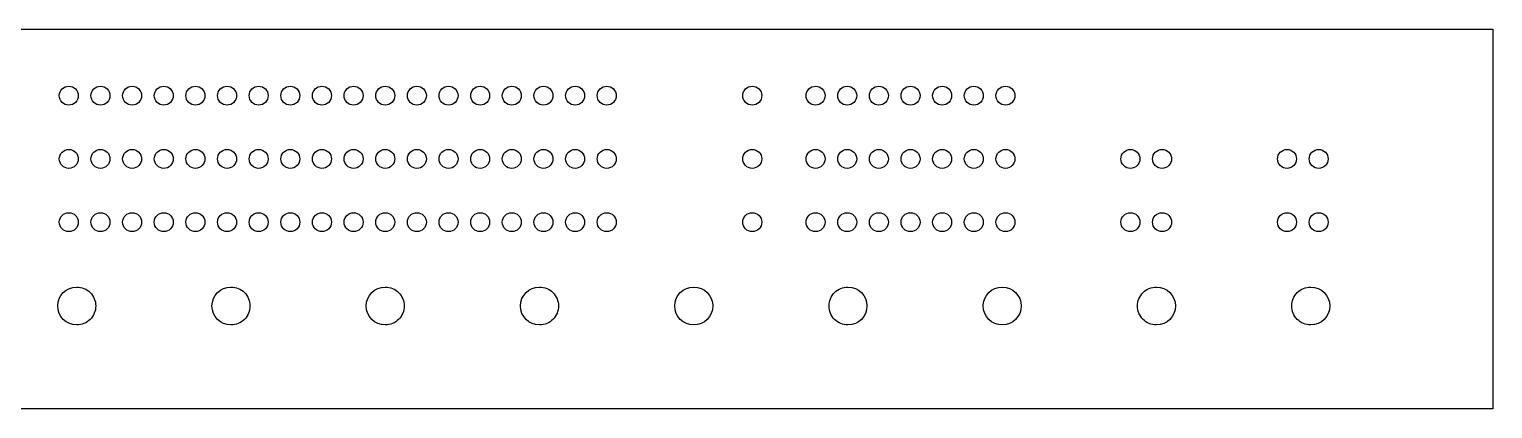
# Model space of a CAD drawing. Extents: x 0 to 900, y 0 to 120.
# Drawn here: x 437.5 to 900, y 0 to 120 of the extents above; entities that cross this region are included whole.
import ezdxf

# ---------------------------------------------------------------- set-up
doc = ezdxf.new("R2010")
doc.units = 0
doc.layers.add('Layer_1', color=7, linetype='CONTINUOUS')

msp = doc.modelspace()

# ---------------------------------------------------------------- linework, layer by layer
at = {"layer": 'Layer_1', "color": 7}
for points in [[(0.000008, 120.000003), (899.999986, 120.000003), (899.999986, 0.000006), (0.000008, 0.000006), (0.000008, 120.000003)], [(452.999912, 98.999991), (452.999912, 98.999991)], [(462.999921, 98.999991), (462.999921, 98.999991)], [(472.999929, 98.999991), (472.999929, 98.999991)], [(482.999965, 98.999991), (482.999965, 98.999991)], [(492.999917, 98.999991), (492.999917, 98.999991)], [(502.999925, 98.999991), (502.999925, 98.999991)], [(512.999934, 98.999991), (512.999934, 98.999991)], [(522.99997, 98.999991), (522.99997, 98.999991)], [(532.999978, 98.999991), (532.999978, 98.999991)], [(542.999986, 98.999991), (542.999986, 98.999991)], [(552.999995, 98.999991), (552.999995, 98.999991)], [(562.999975, 98.999991), (562.999975, 98.999991)], [(572.999983, 98.999991), (572.999983, 98.999991)], [(583.000019, 98.999991), (583.000019, 98.999991)], [(593.000028, 98.999991), (593.000028, 98.999991)], [(603.000036, 98.999991), (603.000036, 98.999991)], [(613.000044, 98.999991), (613.000044, 98.999991)], [(623.000052, 98.999991), (623.000052, 98.999991)], [(668.999932, 98.999991), (668.999932, 98.999991)], [(688.999948, 98.999991), (688.999948, 98.999991)], [(698.999957, 98.999991), (698.999957, 98.999991)], [(708.999965, 98.999991), (708.999965, 98.999991)], [(718.999973, 98.999991), (718.999973, 98.999991)], [(728.999981, 98.999991), (728.999981, 98.999991)], [(738.99999, 98.999991), (738.99999, 98.999991)], [(748.999998, 98.999991), (748.999998, 98.999991)], [(452.999912, 78.999989), (452.999912, 78.999989)], [(462.999921, 78.999989), (462.999921, 78.999989)], [(472.999929, 78.999989), (472.999929, 78.999989)], [(482.999965, 78.999989), (482.999965, 78.999989)], [(492.999917, 78.999989), (492.999917, 78.999989)], [(502.999925, 78.999989), (502.999925, 78.999989)], [(512.999934, 78.999989), (512.999934, 78.999989)], [(522.99997, 78.999989), (522.99997, 78.999989)], [(532.999978, 78.999989), (532.999978, 78.999989)], [(542.999986, 78.999989), (542.999986, 78.999989)], [(552.999995, 78.999989), (552.999995, 78.999989)], [(562.999975, 78.999989), (562.999975, 78.999989)], [(572.999983, 78.999989), (572.999983, 78.999989)], [(583.000019, 78.999989), (583.000019, 78.999989)], [(593.000028, 78.999989), (593.000028, 78.999989)], [(603.000036, 78.999989), (603.000036, 78.999989)], [(613.000044, 78.999989), (613.000044, 78.999989)], [(623.000052, 78.999989), (623.000052, 78.999989)], [(668.999932, 78.999989), (668.999932, 78.999989)], [(688.999948, 78.999989), (688.999948, 78.999989)], [(698.999957, 78.999989), (698.999957, 78.999989)], [(708.999965, 78.999989), (708.999965, 78.999989)], [(718.999973, 78.999989), (718.999973, 78.999989)], [(728.999981, 78.999989), (728.999981, 78.999989)], [(738.99999, 78.999989), (738.99999, 78.999989)], [(748.999998, 78.999989), (748.999998, 78.999989)], [(788.493075, 78.999989), (788.493075, 78.999989)], [(798.493083, 78.999989), (798.493083, 78.999989)], [(837.986076, 78.999989), (837.986076, 78.999989)], [(847.986084, 78.999989), (847.986084, 78.999989)], [(452.999969, 58.999987), (452.999969, 58.999987)], [(462.999977, 58.999987), (462.999977, 58.999987)], [(472.999985, 58.999987), (472.999985, 58.999987)], [(482.999994, 58.999987), (482.999994, 58.999987)], [(492.999974, 58.999987), (492.999974, 58.999987)], [(502.999982, 58.999987), (502.999982, 58.999987)], [(512.99999, 58.999987), (512.99999, 58.999987)], [(522.999998, 58.999987), (522.999998, 58.999987)], [(533.000006, 58.999987), (533.000006, 58.999987)], [(543.000015, 58.999987), (543.000015, 58.999987)], [(553.000023, 58.999987), (553.000023, 58.999987)], [(563.000003, 58.999987), (563.000003, 58.999987)], [(573.000011, 58.999987), (573.000011, 58.999987)], [(583.000019, 58.999987), (583.000019, 58.999987)], [(593.000028, 58.999987), (593.000028, 58.999987)], [(603.000036, 58.999987), (603.000036, 58.999987)], [(613.000044, 58.999987), (613.000044, 58.999987)], [(623.000052, 58.999987), (623.000052, 58.999987)], [(668.999932, 58.999987), (668.999932, 58.999987)], [(688.999948, 58.999987), (688.999948, 58.999987)], [(698.999957, 58.999987), (698.999957, 58.999987)], [(708.999965, 58.999987), (708.999965, 58.999987)], [(718.999973, 58.999987), (718.999973, 58.999987)], [(728.999981, 58.999987), (728.999981, 58.999987)], [(738.99999, 58.999987), (738.99999, 58.999987)], [(748.999998, 58.999987), (748.999998, 58.999987)], [(788.493075, 58.999987), (788.493075, 58.999987)], [(798.493083, 58.999987), (798.493083, 58.999987)], [(837.986132, 58.999987), (837.986132, 58.999987)], [(847.98614, 58.999987), (847.98614, 58.999987)], [(458.5, 32.494282), (458.5, 32.494282)], [(507.248273, 32.494282), (507.248273, 32.494282)], [(555.996546, 32.494282), (555.996546, 32.494282)], [(604.74479, 32.494282), (604.74479, 32.494282)], [(653.493006, 32.494282), (653.493006, 32.494282)], [(702.241251, 32.494282), (702.241251, 32.494282)], [(750.989552, 32.494282), (750.989552, 32.494282)], [(799.737796, 32.494282), (799.737796, 32.494282)], [(848.48604, 32.494282), (848.48604, 32.494282)]]:
    msp.add_lwpolyline(points, close=True, dxfattribs=at)
for points in [[(446.999924, 98.999991), (446.999925, 100.656843), (448.343067, 101.999988), (449.999918, 101.999991)], [(449.999918, 101.999991), (451.65677, 101.999988), (452.999912, 100.656843), (452.999912, 98.999991)], [(456.999933, 98.999991), (456.999933, 100.656843), (458.343075, 101.999988), (459.999927, 101.999991)], [(459.999927, 101.999991), (461.656778, 101.999988), (462.999921, 100.656843), (462.999921, 98.999991)], [(466.999941, 98.999991), (466.999941, 100.656843), (468.343083, 101.999988), (469.999935, 101.999991)], [(469.999935, 101.999991), (471.656787, 101.999988), (472.999929, 100.656843), (472.999929, 98.999991)], [(476.999949, 98.999991), (476.999949, 100.656843), (478.343091, 101.999988), (479.999943, 101.999991)], [(479.999943, 101.999991), (480.795596, 101.999997), (481.558664, 101.683929), (482.121278, 101.121319)], [(486.999929, 98.999991), (486.999929, 100.656843), (488.343071, 101.999988), (489.999923, 101.999991)], [(489.999923, 101.999991), (491.656775, 101.999988), (492.999917, 100.656843), (492.999917, 98.999991)], [(496.999937, 98.999991), (496.999937, 100.656843), (498.34308, 101.999988), (499.999931, 101.999991)], [(499.999931, 101.999991), (501.656783, 101.999988), (502.999925, 100.656843), (502.999925, 98.999991)], [(506.999946, 98.999991), (506.999946, 100.656843), (508.343088, 101.999988), (509.99994, 101.999991)], [(509.99994, 101.999991), (511.656791, 101.999988), (512.999933, 100.656843), (512.999934, 98.999991)], [(516.999954, 98.999991), (516.999954, 100.656843), (518.343096, 101.999988), (519.999948, 101.999991)], [(519.999948, 101.999991), (520.795601, 101.999997), (521.558668, 101.683929), (522.121282, 101.121319)], [(526.999962, 98.999991), (526.999962, 100.656843), (528.343104, 101.999988), (529.999956, 101.999991)], [(529.999956, 101.999991), (530.795609, 101.999997), (531.558677, 101.683929), (532.121291, 101.121319)], [(536.99997, 98.999991), (536.99997, 100.656843), (538.343112, 101.999988), (539.999964, 101.999991)], [(539.999964, 101.999991), (540.795617, 101.999997), (541.558685, 101.683929), (542.121299, 101.121319)], [(546.999978, 98.999991), (546.999979, 100.656843), (548.343121, 101.999988), (549.999972, 101.999991)], [(549.999972, 101.999991), (550.795626, 101.999997), (551.558693, 101.683929), (552.121307, 101.121319)], [(556.999958, 98.999991), (556.999959, 100.656843), (558.343101, 101.999988), (559.999952, 101.999991)], [(559.999952, 101.999991), (560.795606, 101.999997), (561.558673, 101.683929), (562.121287, 101.121319)], [(566.999967, 98.999991), (566.999967, 100.656843), (568.343109, 101.999988), (569.999961, 101.999991)], [(569.999961, 101.999991), (570.795614, 101.999997), (571.558681, 101.683929), (572.121295, 101.121319)], [(577.878691, 101.121319), (578.441305, 101.683929), (579.204372, 101.999997), (580.000025, 101.999991)], [(580.000025, 101.999991), (581.656877, 101.999988), (583.000019, 100.656843), (583.000019, 98.999991)], [(587.878699, 101.121319), (588.441313, 101.683929), (589.20438, 101.999997), (590.000034, 101.999991)], [(590.000034, 101.999991), (591.656885, 101.999988), (593.000027, 100.656843), (593.000028, 98.999991)], [(597.000048, 98.999991), (597.000048, 100.656843), (598.34319, 101.999988), (600.000042, 101.999991)], [(600.000042, 101.999991), (601.656894, 101.999988), (603.000036, 100.656843), (603.000036, 98.999991)], [(607.000056, 98.999991), (607.000056, 100.656843), (608.343198, 101.999988), (610.00005, 101.999991)], [(610.00005, 101.999991), (611.656902, 101.999988), (613.000044, 100.656843), (613.000044, 98.999991)], [(617.000064, 98.999991), (617.000064, 100.656843), (618.343206, 101.999988), (620.000058, 101.999991)], [(620.000058, 101.999991), (621.65691, 101.999988), (623.000052, 100.656843), (623.000052, 98.999991)], [(662.999944, 98.999991), (662.999944, 100.656843), (664.343086, 101.999988), (665.999938, 101.999991)], [(665.999938, 101.999991), (667.65679, 101.999988), (668.999932, 100.656843), (668.999932, 98.999991)], [(682.99996, 98.999991), (682.999961, 100.656843), (684.343103, 101.999988), (685.999954, 101.999991)], [(685.999954, 101.999991), (687.656806, 101.999988), (688.999948, 100.656843), (688.999948, 98.999991)], [(692.999969, 98.999991), (692.999969, 100.656843), (694.343111, 101.999988), (695.999963, 101.999991)], [(695.999963, 101.999991), (697.656814, 101.999988), (698.999957, 100.656843), (698.999957, 98.999991)], [(702.999977, 98.999991), (702.999977, 100.656843), (704.343119, 101.999988), (705.999971, 101.999991)], [(705.999971, 101.999991), (707.656823, 101.999988), (708.999965, 100.656843), (708.999965, 98.999991)], [(712.999985, 98.999991), (712.999985, 100.656843), (714.343127, 101.999988), (715.999979, 101.999991)], [(715.999979, 101.999991), (717.656831, 101.999988), (718.999973, 100.656843), (718.999973, 98.999991)], [(722.999993, 98.999991), (722.999993, 100.656843), (724.343136, 101.999988), (725.999987, 101.999991)], [(725.999987, 101.999991), (727.656839, 101.999988), (728.999981, 100.656843), (728.999981, 98.999991)], [(733.000002, 98.999991), (733.000002, 100.656843), (734.343144, 101.999988), (735.999996, 101.999991)], [(735.999996, 101.999991), (737.656847, 101.999988), (738.999989, 100.656843), (738.99999, 98.999991)], [(743.00001, 98.999991), (743.00001, 100.656843), (744.343152, 101.999988), (746.000004, 101.999991)], [(746.000004, 101.999991), (747.656856, 101.999988), (748.999998, 100.656843), (748.999998, 98.999991)], [(449.999918, 95.999992), (448.343067, 95.999995), (446.999925, 97.343139), (446.999924, 98.999991)], [(452.999912, 98.999991), (452.999912, 97.343139), (451.65677, 95.999995), (449.999918, 95.999992)], [(459.999927, 95.999992), (458.343075, 95.999995), (456.999933, 97.343139), (456.999933, 98.999991)], [(462.999921, 98.999991), (462.999921, 97.343139), (461.656778, 95.999995), (459.999927, 95.999992)], [(469.999935, 95.999992), (468.343083, 95.999995), (466.999941, 97.343139), (466.999941, 98.999991)], [(472.999929, 98.999991), (472.999929, 97.343139), (471.656787, 95.999995), (469.999935, 95.999992)], [(479.999943, 95.999992), (478.343091, 95.999995), (476.999949, 97.343139), (476.999949, 98.999991)], [(482.121278, 101.121319), (482.683892, 100.558709), (482.999965, 99.795644), (482.999965, 98.999991)], [(482.999965, 98.999991), (482.999965, 98.204338), (482.683892, 97.441273), (482.121278, 96.878663)], [(489.999923, 95.999992), (488.343071, 95.999995), (486.999929, 97.343139), (486.999929, 98.999991)], [(492.999917, 98.999991), (492.999917, 97.343139), (491.656775, 95.999995), (489.999923, 95.999992)], [(499.999931, 95.999992), (498.34308, 95.999995), (496.999937, 97.343139), (496.999937, 98.999991)], [(502.999925, 98.999991), (502.999925, 97.343139), (501.656783, 95.999995), (499.999931, 95.999992)], [(509.99994, 95.999992), (508.343088, 95.999995), (506.999946, 97.343139), (506.999946, 98.999991)], [(512.999934, 98.999991), (512.999933, 97.343139), (511.656791, 95.999995), (509.99994, 95.999992)], [(519.999948, 95.999992), (518.343096, 95.999995), (516.999954, 97.343139), (516.999954, 98.999991)], [(522.121282, 101.121319), (522.683896, 100.558709), (522.99997, 99.795644), (522.99997, 98.999991)], [(522.99997, 98.999991), (522.99997, 98.204338), (522.683896, 97.441273), (522.121282, 96.878663)], [(529.999956, 95.999992), (528.343104, 95.999995), (526.999962, 97.343139), (526.999962, 98.999991)], [(532.121291, 101.121319), (532.683905, 100.558709), (532.999978, 99.795644), (532.999978, 98.999991)], [(532.999978, 98.999991), (532.999978, 98.204338), (532.683905, 97.441273), (532.121291, 96.878663)], [(539.999964, 95.999992), (538.343112, 95.999995), (536.99997, 97.343139), (536.99997, 98.999991)], [(542.121299, 101.121319), (542.683913, 100.558709), (542.999986, 99.795644), (542.999986, 98.999991)], [(542.999986, 98.999991), (542.999986, 98.204338), (542.683913, 97.441273), (542.121299, 96.878663)], [(549.999972, 95.999992), (548.343121, 95.999995), (546.999979, 97.343139), (546.999978, 98.999991)], [(552.121307, 101.121319), (552.683921, 100.558709), (552.999995, 99.795644), (552.999995, 98.999991)], [(552.999995, 98.999991), (552.999995, 98.204338), (552.683921, 97.441273), (552.121307, 96.878663)], [(559.999952, 95.999992), (558.343101, 95.999995), (556.999959, 97.343139), (556.999958, 98.999991)], [(562.121287, 101.121319), (562.683901, 100.558709), (562.999975, 99.795644), (562.999975, 98.999991)], [(562.999975, 98.999991), (562.999975, 98.204338), (562.683901, 97.441273), (562.121287, 96.878663)], [(569.999961, 95.999992), (568.343109, 95.999995), (566.999967, 97.343139), (566.999967, 98.999991)], [(572.121295, 101.121319), (572.683909, 100.558709), (572.999983, 99.795644), (572.999983, 98.999991)], [(572.999983, 98.999991), (572.999983, 98.204338), (572.683909, 97.441273), (572.121295, 96.878663)], [(577.000003, 98.999991), (577.000003, 99.795644), (577.316077, 100.558709), (577.878691, 101.121319)], [(577.878691, 96.878663), (577.316077, 97.441273), (577.000003, 98.204338), (577.000003, 98.999991)], [(583.000019, 98.999991), (583.000019, 97.343139), (581.656877, 95.999995), (580.000025, 95.999992)], [(587.000011, 98.999991), (587.000011, 99.795644), (587.316085, 100.558709), (587.878699, 101.121319)], [(587.878699, 96.878663), (587.316085, 97.441273), (587.000011, 98.204338), (587.000011, 98.999991)], [(593.000028, 98.999991), (593.000027, 97.343139), (591.656885, 95.999995), (590.000034, 95.999992)], [(600.000042, 95.999992), (598.34319, 95.999995), (597.000048, 97.343139), (597.000048, 98.999991)], [(603.000036, 98.999991), (603.000036, 97.343139), (601.656894, 95.999995), (600.000042, 95.999992)], [(610.00005, 95.999992), (608.343198, 95.999995), (607.000056, 97.343139), (607.000056, 98.999991)], [(613.000044, 98.999991), (613.000044, 97.343139), (611.656902, 95.999995), (610.00005, 95.999992)], [(620.000058, 95.999992), (618.343206, 95.999995), (617.000064, 97.343139), (617.000064, 98.999991)], [(623.000052, 98.999991), (623.000052, 97.343139), (621.65691, 95.999995), (620.000058, 95.999992)], [(665.999938, 95.999992), (664.343086, 95.999995), (662.999944, 97.343139), (662.999944, 98.999991)], [(668.999932, 98.999991), (668.999932, 97.343139), (667.65679, 95.999995), (665.999938, 95.999992)], [(685.999954, 95.999992), (684.343103, 95.999995), (682.999961, 97.343139), (682.99996, 98.999991)], [(688.999948, 98.999991), (688.999948, 97.343139), (687.656806, 95.999995), (685.999954, 95.999992)], [(695.999963, 95.999992), (694.343111, 95.999995), (692.999969, 97.343139), (692.999969, 98.999991)], [(698.999957, 98.999991), (698.999957, 97.343139), (697.656814, 95.999995), (695.999963, 95.999992)], [(705.999971, 95.999992), (704.343119, 95.999995), (702.999977, 97.343139), (702.999977, 98.999991)], [(708.999965, 98.999991), (708.999965, 97.343139), (707.656823, 95.999995), (705.999971, 95.999992)], [(715.999979, 95.999992), (714.343127, 95.999995), (712.999985, 97.343139), (712.999985, 98.999991)], [(718.999973, 98.999991), (718.999973, 97.343139), (717.656831, 95.999995), (715.999979, 95.999992)], [(725.999987, 95.999992), (724.343136, 95.999995), (722.999993, 97.343139), (722.999993, 98.999991)], [(728.999981, 98.999991), (728.999981, 97.343139), (727.656839, 95.999995), (725.999987, 95.999992)], [(735.999996, 95.999992), (734.343144, 95.999995), (733.000002, 97.343139), (733.000002, 98.999991)], [(738.99999, 98.999991), (738.999989, 97.343139), (737.656847, 95.999995), (735.999996, 95.999992)], [(746.000004, 95.999992), (744.343152, 95.999995), (743.00001, 97.343139), (743.00001, 98.999991)], [(748.999998, 98.999991), (748.999998, 97.343139), (747.656856, 95.999995), (746.000004, 95.999992)], [(482.121278, 96.878663), (481.558664, 96.316054), (480.795596, 95.999986), (479.999943, 95.999992)], [(522.121282, 96.878663), (521.558668, 96.316054), (520.795601, 95.999986), (519.999948, 95.999992)], [(532.121291, 96.878663), (531.558677, 96.316054), (530.795609, 95.999986), (529.999956, 95.999992)], [(542.121299, 96.878663), (541.558685, 96.316054), (540.795617, 95.999986), (539.999964, 95.999992)], [(552.121307, 96.878663), (551.558693, 96.316054), (550.795626, 95.999986), (549.999972, 95.999992)], [(562.121287, 96.878663), (561.558673, 96.316054), (560.795606, 95.999986), (559.999952, 95.999992)], [(572.121295, 96.878663), (571.558681, 96.316054), (570.795614, 95.999986), (569.999961, 95.999992)], [(580.000025, 95.999992), (579.204372, 95.999986), (578.441305, 96.316054), (577.878691, 96.878663)], [(590.000034, 95.999992), (589.20438, 95.999986), (588.441313, 96.316054), (587.878699, 96.878663)], [(446.999924, 78.999989), (446.999925, 80.656841), (448.343067, 81.999985), (449.999918, 81.999989)], [(449.999918, 75.999989), (448.343067, 75.999992), (446.999925, 77.343137), (446.999924, 78.999989)], [(449.999918, 81.999989), (451.65677, 81.999985), (452.999912, 80.656841), (452.999912, 78.999989)], [(452.999912, 78.999989), (452.999912, 77.343137), (451.65677, 75.999992), (449.999918, 75.999989)], [(456.999933, 78.999989), (456.999933, 80.656841), (458.343075, 81.999985), (459.999927, 81.999989)], [(459.999927, 75.999989), (458.343075, 75.999992), (456.999933, 77.343137), (456.999933, 78.999989)], [(459.999927, 81.999989), (461.656778, 81.999985), (462.999921, 80.656841), (462.999921, 78.999989)], [(462.999921, 78.999989), (462.999921, 77.343137), (461.656778, 75.999992), (459.999927, 75.999989)], [(466.999941, 78.999989), (466.999941, 80.656841), (468.343083, 81.999985), (469.999935, 81.999989)], [(469.999935, 75.999989), (468.343083, 75.999992), (466.999941, 77.343137), (466.999941, 78.999989)], [(469.999935, 81.999989), (471.656787, 81.999985), (472.999929, 80.656841), (472.999929, 78.999989)], [(472.999929, 78.999989), (472.999929, 77.343137), (471.656787, 75.999992), (469.999935, 75.999989)], [(476.999949, 78.999989), (476.999949, 80.656841), (478.343091, 81.999985), (479.999943, 81.999989)], [(479.999943, 75.999989), (478.343091, 75.999992), (476.999949, 77.343137), (476.999949, 78.999989)], [(479.999943, 81.999989), (480.795596, 81.999994), (481.558664, 81.683927), (482.121278, 81.121317)], [(482.121278, 81.121317), (482.683892, 80.558707), (482.999965, 79.795642), (482.999965, 78.999989)], [(482.999965, 78.999989), (482.999965, 78.204336), (482.683892, 77.441271), (482.121278, 76.878661)], [(486.999929, 78.999989), (486.999929, 80.656841), (488.343071, 81.999985), (489.999923, 81.999989)], [(489.999923, 75.999989), (488.343071, 75.999992), (486.999929, 77.343137), (486.999929, 78.999989)], [(489.999923, 81.999989), (491.656775, 81.999985), (492.999917, 80.656841), (492.999917, 78.999989)], [(492.999917, 78.999989), (492.999917, 77.343137), (491.656775, 75.999992), (489.999923, 75.999989)], [(496.999937, 78.999989), (496.999937, 80.656841), (498.34308, 81.999985), (499.999931, 81.999989)], [(499.999931, 75.999989), (498.34308, 75.999992), (496.999937, 77.343137), (496.999937, 78.999989)], [(499.999931, 81.999989), (501.656783, 81.999985), (502.999925, 80.656841), (502.999925, 78.999989)], [(502.999925, 78.999989), (502.999925, 77.343137), (501.656783, 75.999992), (499.999931, 75.999989)], [(506.999946, 78.999989), (506.999946, 80.656841), (508.343088, 81.999985), (509.99994, 81.999989)], [(509.99994, 75.999989), (508.343088, 75.999992), (506.999946, 77.343137), (506.999946, 78.999989)], [(509.99994, 81.999989), (511.656791, 81.999985), (512.999933, 80.656841), (512.999934, 78.999989)], [(512.999934, 78.999989), (512.999933, 77.343137), (511.656791, 75.999992), (509.99994, 75.999989)], [(516.999954, 78.999989), (516.999954, 80.656841), (518.343096, 81.999985), (519.999948, 81.999989)], [(519.999948, 75.999989), (518.343096, 75.999992), (516.999954, 77.343137), (516.999954, 78.999989)], [(519.999948, 81.999989), (520.795601, 81.999994), (521.558668, 81.683927), (522.121282, 81.121317)], [(522.121282, 81.121317), (522.683896, 80.558707), (522.99997, 79.795642), (522.99997, 78.999989)], [(522.99997, 78.999989), (522.99997, 78.204336), (522.683896, 77.441271), (522.121282, 76.878661)], [(526.999962, 78.999989), (526.999962, 80.656841), (528.343104, 81.999985), (529.999956, 81.999989)], [(529.999956, 75.999989), (528.343104, 75.999992), (526.999962, 77.343137), (526.999962, 78.999989)], [(529.999956, 81.999989), (530.795609, 81.999994), (531.558677, 81.683927), (532.121291, 81.121317)], [(532.121291, 81.121317), (532.683905, 80.558707), (532.999978, 79.795642), (532.999978, 78.999989)], [(532.999978, 78.999989), (532.999978, 78.204336), (532.683905, 77.441271), (532.121291, 76.878661)], [(536.99997, 78.999989), (536.99997, 80.656841), (538.343112, 81.999985), (539.999964, 81.999989)], [(539.999964, 75.999989), (538.343112, 75.999992), (536.99997, 77.343137), (536.99997, 78.999989)], [(539.999964, 81.999989), (540.795617, 81.999994), (541.558685, 81.683927), (542.121299, 81.121317)], [(542.121299, 81.121317), (542.683913, 80.558707), (542.999986, 79.795642), (542.999986, 78.999989)], [(542.999986, 78.999989), (542.999986, 78.204336), (542.683913, 77.441271), (542.121299, 76.878661)], [(546.999978, 78.999989), (546.999979, 80.656841), (548.343121, 81.999985), (549.999972, 81.999989)], [(549.999972, 75.999989), (548.343121, 75.999992), (546.999979, 77.343137), (546.999978, 78.999989)], [(549.999972, 81.999989), (550.795626, 81.999994), (551.558693, 81.683927), (552.121307, 81.121317)], [(552.121307, 81.121317), (552.683921, 80.558707), (552.999995, 79.795642), (552.999995, 78.999989)], [(552.999995, 78.999989), (552.999995, 78.204336), (552.683921, 77.441271), (552.121307, 76.878661)], [(556.999958, 78.999989), (556.999959, 80.656841), (558.343101, 81.999985), (559.999952, 81.999989)], [(559.999952, 75.999989), (558.343101, 75.999992), (556.999959, 77.343137), (556.999958, 78.999989)], [(559.999952, 81.999989), (560.795606, 81.999994), (561.558673, 81.683927), (562.121287, 81.121317)], [(562.121287, 81.121317), (562.683901, 80.558707), (562.999975, 79.795642), (562.999975, 78.999989)], [(562.999975, 78.999989), (562.999975, 78.204336), (562.683901, 77.441271), (562.121287, 76.878661)], [(566.999967, 78.999989), (566.999967, 80.656841), (568.343109, 81.999985), (569.999961, 81.999989)], [(569.999961, 75.999989), (568.343109, 75.999992), (566.999967, 77.343137), (566.999967, 78.999989)], [(569.999961, 81.999989), (570.795614, 81.999994), (571.558681, 81.683927), (572.121295, 81.121317)], [(572.121295, 81.121317), (572.683909, 80.558707), (572.999983, 79.795642), (572.999983, 78.999989)], [(572.999983, 78.999989), (572.999983, 78.204336), (572.683909, 77.441271), (572.121295, 76.878661)], [(577.000003, 78.999989), (577.000003, 79.795642), (577.316077, 80.558707), (577.878691, 81.121317)], [(577.878691, 76.878661), (577.316077, 77.441271), (577.000003, 78.204336), (577.000003, 78.999989)], [(577.878691, 81.121317), (578.441305, 81.683927), (579.204372, 81.999994), (580.000025, 81.999989)], [(580.000025, 81.999989), (581.656877, 81.999985), (583.000019, 80.656841), (583.000019, 78.999989)], [(583.000019, 78.999989), (583.000019, 77.343137), (581.656877, 75.999992), (580.000025, 75.999989)], [(587.000011, 78.999989), (587.000011, 79.795642), (587.316085, 80.558707), (587.878699, 81.121317)], [(587.878699, 76.878661), (587.316085, 77.441271), (587.000011, 78.204336), (587.000011, 78.999989)], [(587.878699, 81.121317), (588.441313, 81.683927), (589.20438, 81.999994), (590.000034, 81.999989)], [(590.000034, 81.999989), (591.656885, 81.999985), (593.000027, 80.656841), (593.000028, 78.999989)], [(593.000028, 78.999989), (593.000027, 77.343137), (591.656885, 75.999992), (590.000034, 75.999989)], [(597.000048, 78.999989), (597.000048, 80.656841), (598.34319, 81.999985), (600.000042, 81.999989)], [(600.000042, 75.999989), (598.34319, 75.999992), (597.000048, 77.343137), (597.000048, 78.999989)], [(600.000042, 81.999989), (601.656894, 81.999985), (603.000036, 80.656841), (603.000036, 78.999989)], [(603.000036, 78.999989), (603.000036, 77.343137), (601.656894, 75.999992), (600.000042, 75.999989)], [(607.000056, 78.999989), (607.000056, 80.656841), (608.343198, 81.999985), (610.00005, 81.999989)], [(610.00005, 75.999989), (608.343198, 75.999992), (607.000056, 77.343137), (607.000056, 78.999989)], [(610.00005, 81.999989), (611.656902, 81.999985), (613.000044, 80.656841), (613.000044, 78.999989)], [(613.000044, 78.999989), (613.000044, 77.343137), (611.656902, 75.999992), (610.00005, 75.999989)], [(617.000064, 78.999989), (617.000064, 80.656841), (618.343206, 81.999985), (620.000058, 81.999989)], [(620.000058, 75.999989), (618.343206, 75.999992), (617.000064, 77.343137), (617.000064, 78.999989)], [(620.000058, 81.999989), (621.65691, 81.999985), (623.000052, 80.656841), (623.000052, 78.999989)], [(623.000052, 78.999989), (623.000052, 77.343137), (621.65691, 75.999992), (620.000058, 75.999989)], [(662.999944, 78.999989), (662.999944, 80.656841), (664.343086, 81.999985), (665.999938, 81.999989)], [(665.999938, 75.999989), (664.343086, 75.999992), (662.999944, 77.343137), (662.999944, 78.999989)], [(665.999938, 81.999989), (667.65679, 81.999985), (668.999932, 80.656841), (668.999932, 78.999989)], [(668.999932, 78.999989), (668.999932, 77.343137), (667.65679, 75.999992), (665.999938, 75.999989)], [(682.99996, 78.999989), (682.999961, 80.656841), (684.343103, 81.999985), (685.999954, 81.999989)], [(685.999954, 75.999989), (684.343103, 75.999992), (682.999961, 77.343137), (682.99996, 78.999989)], [(685.999954, 81.999989), (687.656806, 81.999985), (688.999948, 80.656841), (688.999948, 78.999989)], [(688.999948, 78.999989), (688.999948, 77.343137), (687.656806, 75.999992), (685.999954, 75.999989)], [(692.999969, 78.999989), (692.999969, 80.656841), (694.343111, 81.999985), (695.999963, 81.999989)], [(695.999963, 75.999989), (694.343111, 75.999992), (692.999969, 77.343137), (692.999969, 78.999989)], [(695.999963, 81.999989), (697.656814, 81.999985), (698.999957, 80.656841), (698.999957, 78.999989)], [(698.999957, 78.999989), (698.999957, 77.343137), (697.656814, 75.999992), (695.999963, 75.999989)], [(702.999977, 78.999989), (702.999977, 80.656841), (704.343119, 81.999985), (705.999971, 81.999989)], [(705.999971, 75.999989), (704.343119, 75.999992), (702.999977, 77.343137), (702.999977, 78.999989)], [(705.999971, 81.999989), (707.656823, 81.999985), (708.999965, 80.656841), (708.999965, 78.999989)], [(708.999965, 78.999989), (708.999965, 77.343137), (707.656823, 75.999992), (705.999971, 75.999989)], [(712.999985, 78.999989), (712.999985, 80.656841), (714.343127, 81.999985), (715.999979, 81.999989)], [(715.999979, 75.999989), (714.343127, 75.999992), (712.999985, 77.343137), (712.999985, 78.999989)], [(715.999979, 81.999989), (717.656831, 81.999985), (718.999973, 80.656841), (718.999973, 78.999989)], [(718.999973, 78.999989), (718.999973, 77.343137), (717.656831, 75.999992), (715.999979, 75.999989)], [(722.999993, 78.999989), (722.999993, 80.656841), (724.343136, 81.999985), (725.999987, 81.999989)], [(725.999987, 75.999989), (724.343136, 75.999992), (722.999993, 77.343137), (722.999993, 78.999989)], [(725.999987, 81.999989), (727.656839, 81.999985), (728.999981, 80.656841), (728.999981, 78.999989)], [(728.999981, 78.999989), (728.999981, 77.343137), (727.656839, 75.999992), (725.999987, 75.999989)], [(733.000002, 78.999989), (733.000002, 80.656841), (734.343144, 81.999985), (735.999996, 81.999989)], [(735.999996, 75.999989), (734.343144, 75.999992), (733.000002, 77.343137), (733.000002, 78.999989)], [(735.999996, 81.999989), (737.656847, 81.999985), (738.999989, 80.656841), (738.99999, 78.999989)], [(738.99999, 78.999989), (738.999989, 77.343137), (737.656847, 75.999992), (735.999996, 75.999989)], [(743.00001, 78.999989), (743.00001, 80.656841), (744.343152, 81.999985), (746.000004, 81.999989)], [(746.000004, 75.999989), (744.343152, 75.999992), (743.00001, 77.343137), (743.00001, 78.999989)], [(746.000004, 81.999989), (747.656856, 81.999985), (748.999998, 80.656841), (748.999998, 78.999989)], [(748.999998, 78.999989), (748.999998, 77.343137), (747.656856, 75.999992), (746.000004, 75.999989)], [(782.493059, 78.999989), (782.493059, 79.795642), (782.809132, 80.558707), (783.371746, 81.121317)], [(783.371746, 76.878661), (782.809132, 77.441271), (782.493059, 78.204336), (782.493059, 78.999989)], [(783.371746, 81.121317), (783.93436, 81.683927), (784.697428, 81.999994), (785.493081, 81.999989)], [(785.493081, 81.999989), (787.149933, 81.999985), (788.493075, 80.656841), (788.493075, 78.999989)], [(788.493075, 78.999989), (788.493075, 77.343137), (787.149933, 75.999992), (785.493081, 75.999989)], [(792.493067, 78.999989), (792.493067, 79.795642), (792.809141, 80.558707), (793.371755, 81.121317)], [(793.371755, 76.878661), (792.809141, 77.441271), (792.493067, 78.204336), (792.493067, 78.999989)], [(793.371755, 81.121317), (793.934368, 81.683927), (794.697436, 81.999994), (795.493089, 81.999989)], [(795.493089, 81.999989), (797.149941, 81.999985), (798.493083, 80.656841), (798.493083, 78.999989)], [(798.493083, 78.999989), (798.493083, 77.343137), (797.149941, 75.999992), (795.493089, 75.999989)], [(831.986059, 78.999989), (831.986059, 79.795642), (832.302133, 80.558707), (832.864747, 81.121317)], [(832.864747, 76.878661), (832.302133, 77.441271), (831.986059, 78.204336), (831.986059, 78.999989)], [(832.864747, 81.121317), (833.427361, 81.683927), (834.190428, 81.999994), (834.986082, 81.999989)], [(834.986082, 81.999989), (836.642933, 81.999985), (837.986075, 80.656841), (837.986076, 78.999989)], [(837.986076, 78.999989), (837.986075, 77.343137), (836.642933, 75.999992), (834.986082, 75.999989)], [(841.986068, 78.999989), (841.986068, 79.795642), (842.302141, 80.558707), (842.864755, 81.121317)], [(842.864755, 76.878661), (842.302141, 77.441271), (841.986068, 78.204336), (841.986068, 78.999989)], [(842.864755, 81.121317), (843.427369, 81.683927), (844.190437, 81.999994), (844.98609, 81.999989)], [(844.98609, 81.999989), (846.642942, 81.999985), (847.986084, 80.656841), (847.986084, 78.999989)], [(847.986084, 78.999989), (847.986084, 77.343137), (846.642942, 75.999992), (844.98609, 75.999989)], [(482.121278, 76.878661), (481.558664, 76.316051), (480.795596, 75.999983), (479.999943, 75.999989)], [(522.121282, 76.878661), (521.558668, 76.316051), (520.795601, 75.999983), (519.999948, 75.999989)], [(532.121291, 76.878661), (531.558677, 76.316051), (530.795609, 75.999983), (529.999956, 75.999989)], [(542.121299, 76.878661), (541.558685, 76.316051), (540.795617, 75.999983), (539.999964, 75.999989)], [(552.121307, 76.878661), (551.558693, 76.316051), (550.795626, 75.999983), (549.999972, 75.999989)], [(562.121287, 76.878661), (561.558673, 76.316051), (560.795606, 75.999983), (559.999952, 75.999989)], [(572.121295, 76.878661), (571.558681, 76.316051), (570.795614, 75.999983), (569.999961, 75.999989)], [(580.000025, 75.999989), (579.204372, 75.999983), (578.441305, 76.316051), (577.878691, 76.878661)], [(590.000034, 75.999989), (589.20438, 75.999983), (588.441313, 76.316051), (587.878699, 76.878661)], [(785.493081, 75.999989), (784.697428, 75.999983), (783.93436, 76.316051), (783.371746, 76.878661)], [(795.493089, 75.999989), (794.697436, 75.999983), (793.934368, 76.316051), (793.371755, 76.878661)], [(834.986082, 75.999989), (834.190428, 75.999983), (833.427361, 76.316051), (832.864747, 76.878661)], [(844.98609, 75.999989), (844.190437, 75.999983), (843.427369, 76.316051), (842.864755, 76.878661)], [(446.999953, 58.999987), (446.999953, 60.656838), (448.343095, 61.999983), (449.999947, 61.999986)], [(449.999947, 61.999986), (450.7956, 61.999992), (451.558667, 61.683924), (452.121281, 61.121315)], [(452.121281, 61.121315), (452.683895, 60.558705), (452.999969, 59.79564), (452.999969, 58.999987)], [(456.999961, 58.999987), (456.999961, 60.656838), (458.343103, 61.999983), (459.999955, 61.999986)], [(459.999955, 61.999986), (460.795608, 61.999992), (461.558676, 61.683924), (462.121289, 61.121315)], [(462.121289, 61.121315), (462.683903, 60.558705), (462.999977, 59.79564), (462.999977, 58.999987)], [(466.999969, 58.999987), (466.999969, 60.656838), (468.343111, 61.999983), (469.999963, 61.999986)], [(469.999963, 61.999986), (470.795616, 61.999992), (471.558684, 61.683924), (472.121298, 61.121315)], [(472.121298, 61.121315), (472.683912, 60.558705), (472.999985, 59.79564), (472.999985, 58.999987)], [(476.999977, 58.999987), (476.999977, 59.79564), (477.316051, 60.558705), (477.878665, 61.121315)], [(477.878665, 61.121315), (478.441279, 61.683924), (479.204346, 61.999992), (480, 61.999986)], [(480, 61.999986), (481.656851, 61.999983), (482.999993, 60.656838), (482.999994, 58.999987)], [(486.999957, 58.999987), (486.999957, 60.656838), (488.3431, 61.999983), (489.999951, 61.999986)], [(489.999951, 61.999986), (490.795605, 61.999992), (491.558672, 61.683924), (492.121286, 61.121315)], [(492.121286, 61.121315), (492.6839, 60.558705), (492.999973, 59.79564), (492.999974, 58.999987)], [(496.999966, 58.999987), (496.999966, 60.656838), (498.343108, 61.999983), (499.99996, 61.999986)], [(499.99996, 61.999986), (500.795613, 61.999992), (501.55868, 61.683924), (502.121294, 61.121315)], [(502.121294, 61.121315), (502.683908, 60.558705), (502.999982, 59.79564), (502.999982, 58.999987)], [(506.999974, 58.999987), (506.999974, 60.656838), (508.343116, 61.999983), (509.999968, 61.999986)], [(509.999968, 61.999986), (510.795621, 61.999992), (511.558688, 61.683924), (512.121302, 61.121315)], [(512.121302, 61.121315), (512.683916, 60.558705), (512.99999, 59.79564), (512.99999, 58.999987)], [(516.999982, 58.999987), (516.999982, 59.79564), (517.316056, 60.558705), (517.87867, 61.121315)], [(517.87867, 61.121315), (518.441284, 61.683924), (519.204351, 61.999992), (520.000004, 61.999986)], [(520.000004, 61.999986), (521.656856, 61.999983), (522.999998, 60.656838), (522.999998, 58.999987)], [(526.99999, 58.999987), (526.99999, 59.79564), (527.316064, 60.558705), (527.878678, 61.121315)], [(527.878678, 61.121315), (528.441292, 61.683924), (529.204359, 61.999992), (530.000012, 61.999986)], [(530.000012, 61.999986), (531.656864, 61.999983), (533.000006, 60.656838), (533.000006, 58.999987)], [(536.999998, 58.999987), (536.999999, 59.79564), (537.316072, 60.558705), (537.878686, 61.121315)], [(537.878686, 61.121315), (538.4413, 61.683924), (539.204367, 61.999992), (540.000021, 61.999986)], [(540.000021, 61.999986), (541.656872, 61.999983), (543.000015, 60.656838), (543.000015, 58.999987)], [(547.000007, 58.999987), (547.000007, 59.79564), (547.31608, 60.558705), (547.878694, 61.121315)], [(547.878694, 61.121315), (548.441308, 61.683924), (549.204376, 61.999992), (550.000029, 61.999986)], [(550.000029, 61.999986), (551.656881, 61.999983), (553.000023, 60.656838), (553.000023, 58.999987)], [(556.999987, 58.999987), (556.999987, 59.79564), (557.31606, 60.558705), (557.878674, 61.121315)], [(557.878674, 61.121315), (558.441288, 61.683924), (559.204356, 61.999992), (560.000009, 61.999986)], [(560.000009, 61.999986), (561.656861, 61.999983), (563.000003, 60.656838), (563.000003, 58.999987)], [(566.999995, 58.999987), (566.999995, 59.79564), (567.316069, 60.558705), (567.878683, 61.121315)], [(567.878683, 61.121315), (568.441296, 61.683924), (569.204364, 61.999992), (570.000017, 61.999986)], [(570.000017, 61.999986), (571.656869, 61.999983), (573.000011, 60.656838), (573.000011, 58.999987)], [(577.000003, 58.999987), (577.000003, 59.79564), (577.316077, 60.558705), (577.878691, 61.121315)], [(577.878691, 61.121315), (578.441305, 61.683924), (579.204372, 61.999992), (580.000025, 61.999986)], [(580.000025, 61.999986), (581.656877, 61.999983), (583.000019, 60.656838), (583.000019, 58.999987)], [(587.000011, 58.999987), (587.000011, 59.79564), (587.316085, 60.558705), (587.878699, 61.121315)], [(587.878699, 61.121315), (588.441313, 61.683924), (589.20438, 61.999992), (590.000034, 61.999986)], [(590.000034, 61.999986), (591.656885, 61.999983), (593.000027, 60.656838), (593.000028, 58.999987)], [(597.000048, 58.999987), (597.000048, 60.656838), (598.34319, 61.999983), (600.000042, 61.999986)], [(600.000042, 61.999986), (601.656894, 61.999983), (603.000036, 60.656838), (603.000036, 58.999987)], [(607.000056, 58.999987), (607.000056, 60.656838), (608.343198, 61.999983), (610.00005, 61.999986)], [(610.00005, 61.999986), (611.656902, 61.999983), (613.000044, 60.656838), (613.000044, 58.999987)], [(617.000064, 58.999987), (617.000064, 60.656838), (618.343206, 61.999983), (620.000058, 61.999986)], [(620.000058, 61.999986), (621.65691, 61.999983), (623.000052, 60.656838), (623.000052, 58.999987)], [(662.999944, 58.999987), (662.999944, 60.656838), (664.343086, 61.999983), (665.999938, 61.999986)], [(665.999938, 61.999986), (667.65679, 61.999983), (668.999932, 60.656838), (668.999932, 58.999987)], [(682.99996, 58.999987), (682.999961, 60.656838), (684.343103, 61.999983), (685.999954, 61.999986)], [(685.999954, 61.999986), (687.656806, 61.999983), (688.999948, 60.656838), (688.999948, 58.999987)], [(692.999969, 58.999987), (692.999969, 60.656838), (694.343111, 61.999983), (695.999963, 61.999986)], [(695.999963, 61.999986), (697.656814, 61.999983), (698.999957, 60.656838), (698.999957, 58.999987)], [(702.999977, 58.999987), (702.999977, 60.656838), (704.343119, 61.999983), (705.999971, 61.999986)], [(705.999971, 61.999986), (707.656823, 61.999983), (708.999965, 60.656838), (708.999965, 58.999987)], [(712.999985, 58.999987), (712.999985, 60.656838), (714.343127, 61.999983), (715.999979, 61.999986)], [(715.999979, 61.999986), (717.656831, 61.999983), (718.999973, 60.656838), (718.999973, 58.999987)], [(722.999993, 58.999987), (722.999993, 60.656838), (724.343136, 61.999983), (725.999987, 61.999986)], [(725.999987, 61.999986), (727.656839, 61.999983), (728.999981, 60.656838), (728.999981, 58.999987)], [(733.000002, 58.999987), (733.000002, 60.656838), (734.343144, 61.999983), (735.999996, 61.999986)], [(735.999996, 61.999986), (737.656847, 61.999983), (738.999989, 60.656838), (738.99999, 58.999987)], [(743.00001, 58.999987), (743.00001, 60.656838), (744.343152, 61.999983), (746.000004, 61.999986)], [(746.000004, 61.999986), (747.656856, 61.999983), (748.999998, 60.656838), (748.999998, 58.999987)], [(782.493059, 58.999987), (782.493059, 59.79564), (782.809132, 60.558705), (783.371746, 61.121315)], [(783.371746, 61.121315), (783.93436, 61.683924), (784.697428, 61.999992), (785.493081, 61.999986)], [(785.493081, 61.999986), (787.149933, 61.999983), (788.493075, 60.656838), (788.493075, 58.999987)], [(792.493067, 58.999987), (792.493067, 59.79564), (792.809141, 60.558705), (793.371755, 61.121315)], [(793.371755, 61.121315), (793.934368, 61.683924), (794.697436, 61.999992), (795.493089, 61.999986)], [(795.493089, 61.999986), (797.149941, 61.999983), (798.493083, 60.656838), (798.493083, 58.999987)], [(831.986144, 58.999987), (831.986144, 60.656838), (833.329286, 61.999983), (834.986138, 61.999986)], [(834.986138, 61.999986), (836.64299, 61.999983), (837.986132, 60.656838), (837.986132, 58.999987)], [(841.986152, 58.999987), (841.986152, 60.656838), (843.329294, 61.999983), (844.986146, 61.999986)], [(844.986146, 61.999986), (846.642998, 61.999983), (847.98614, 60.656838), (847.98614, 58.999987)], [(449.999947, 55.999987), (448.343095, 55.99999), (446.999953, 57.343135), (446.999953, 58.999987)], [(452.121281, 56.878659), (451.558667, 56.316049), (450.7956, 55.999981), (449.999947, 55.999987)], [(452.999969, 58.999987), (452.999969, 58.204333), (452.683895, 57.441268), (452.121281, 56.878659)], [(459.999955, 55.999987), (458.343103, 55.99999), (456.999961, 57.343135), (456.999961, 58.999987)], [(462.121289, 56.878659), (461.558676, 56.316049), (460.795608, 55.999981), (459.999955, 55.999987)], [(462.999977, 58.999987), (462.999977, 58.204333), (462.683903, 57.441268), (462.121289, 56.878659)], [(469.999963, 55.999987), (468.343111, 55.99999), (466.999969, 57.343135), (466.999969, 58.999987)], [(472.121298, 56.878659), (471.558684, 56.316049), (470.795616, 55.999981), (469.999963, 55.999987)], [(472.999985, 58.999987), (472.999985, 58.204333), (472.683912, 57.441268), (472.121298, 56.878659)], [(477.878665, 56.878659), (477.316051, 57.441268), (476.999977, 58.204333), (476.999977, 58.999987)], [(480, 55.999987), (479.204346, 55.999981), (478.441279, 56.316049), (477.878665, 56.878659)], [(482.999994, 58.999987), (482.999993, 57.343135), (481.656851, 55.99999), (480, 55.999987)], [(489.999951, 55.999987), (488.3431, 55.99999), (486.999957, 57.343135), (486.999957, 58.999987)], [(492.121286, 56.878659), (491.558672, 56.316049), (490.795605, 55.999981), (489.999951, 55.999987)], [(492.999974, 58.999987), (492.999973, 58.204333), (492.6839, 57.441268), (492.121286, 56.878659)], [(499.99996, 55.999987), (498.343108, 55.99999), (496.999966, 57.343135), (496.999966, 58.999987)], [(502.121294, 56.878659), (501.55868, 56.316049), (500.795613, 55.999981), (499.99996, 55.999987)], [(502.999982, 58.999987), (502.999982, 58.204333), (502.683908, 57.441268), (502.121294, 56.878659)], [(509.999968, 55.999987), (508.343116, 55.99999), (506.999974, 57.343135), (506.999974, 58.999987)], [(512.121302, 56.878659), (511.558688, 56.316049), (510.795621, 55.999981), (509.999968, 55.999987)], [(512.99999, 58.999987), (512.99999, 58.204333), (512.683916, 57.441268), (512.121302, 56.878659)], [(517.87867, 56.878659), (517.316056, 57.441268), (516.999982, 58.204333), (516.999982, 58.999987)], [(520.000004, 55.999987), (519.204351, 55.999981), (518.441284, 56.316049), (517.87867, 56.878659)], [(522.999998, 58.999987), (522.999998, 57.343135), (521.656856, 55.99999), (520.000004, 55.999987)], [(527.878678, 56.878659), (527.316064, 57.441268), (526.99999, 58.204333), (526.99999, 58.999987)], [(530.000012, 55.999987), (529.204359, 55.999981), (528.441292, 56.316049), (527.878678, 56.878659)], [(533.000006, 58.999987), (533.000006, 57.343135), (531.656864, 55.99999), (530.000012, 55.999987)], [(537.878686, 56.878659), (537.316072, 57.441268), (536.999999, 58.204333), (536.999998, 58.999987)], [(540.000021, 55.999987), (539.204367, 55.999981), (538.4413, 56.316049), (537.878686, 56.878659)], [(543.000015, 58.999987), (543.000015, 57.343135), (541.656872, 55.99999), (540.000021, 55.999987)], [(547.878694, 56.878659), (547.31608, 57.441268), (547.000007, 58.204333), (547.000007, 58.999987)], [(550.000029, 55.999987), (549.204376, 55.999981), (548.441308, 56.316049), (547.878694, 56.878659)], [(553.000023, 58.999987), (553.000023, 57.343135), (551.656881, 55.99999), (550.000029, 55.999987)], [(557.878674, 56.878659), (557.31606, 57.441268), (556.999987, 58.204333), (556.999987, 58.999987)], [(560.000009, 55.999987), (559.204356, 55.999981), (558.441288, 56.316049), (557.878674, 56.878659)], [(563.000003, 58.999987), (563.000003, 57.343135), (561.656861, 55.99999), (560.000009, 55.999987)], [(567.878683, 56.878659), (567.316069, 57.441268), (566.999995, 58.204333), (566.999995, 58.999987)], [(570.000017, 55.999987), (569.204364, 55.999981), (568.441296, 56.316049), (567.878683, 56.878659)], [(573.000011, 58.999987), (573.000011, 57.343135), (571.656869, 55.99999), (570.000017, 55.999987)], [(577.878691, 56.878659), (577.316077, 57.441268), (577.000003, 58.204333), (577.000003, 58.999987)], [(580.000025, 55.999987), (579.204372, 55.999981), (578.441305, 56.316049), (577.878691, 56.878659)], [(583.000019, 58.999987), (583.000019, 57.343135), (581.656877, 55.99999), (580.000025, 55.999987)], [(587.878699, 56.878659), (587.316085, 57.441268), (587.000011, 58.204333), (587.000011, 58.999987)], [(590.000034, 55.999987), (589.20438, 55.999981), (588.441313, 56.316049), (587.878699, 56.878659)], [(593.000028, 58.999987), (593.000027, 57.343135), (591.656885, 55.99999), (590.000034, 55.999987)], [(600.000042, 55.999987), (598.34319, 55.99999), (597.000048, 57.343135), (597.000048, 58.999987)], [(603.000036, 58.999987), (603.000036, 57.343135), (601.656894, 55.99999), (600.000042, 55.999987)], [(610.00005, 55.999987), (608.343198, 55.99999), (607.000056, 57.343135), (607.000056, 58.999987)], [(613.000044, 58.999987), (613.000044, 57.343135), (611.656902, 55.99999), (610.00005, 55.999987)], [(620.000058, 55.999987), (618.343206, 55.99999), (617.000064, 57.343135), (617.000064, 58.999987)], [(623.000052, 58.999987), (623.000052, 57.343135), (621.65691, 55.99999), (620.000058, 55.999987)], [(665.999938, 55.999987), (664.343086, 55.99999), (662.999944, 57.343135), (662.999944, 58.999987)], [(668.999932, 58.999987), (668.999932, 57.343135), (667.65679, 55.99999), (665.999938, 55.999987)], [(685.999954, 55.999987), (684.343103, 55.99999), (682.999961, 57.343135), (682.99996, 58.999987)], [(688.999948, 58.999987), (688.999948, 57.343135), (687.656806, 55.99999), (685.999954, 55.999987)], [(695.999963, 55.999987), (694.343111, 55.99999), (692.999969, 57.343135), (692.999969, 58.999987)], [(698.999957, 58.999987), (698.999957, 57.343135), (697.656814, 55.99999), (695.999963, 55.999987)], [(705.999971, 55.999987), (704.343119, 55.99999), (702.999977, 57.343135), (702.999977, 58.999987)], [(708.999965, 58.999987), (708.999965, 57.343135), (707.656823, 55.99999), (705.999971, 55.999987)], [(715.999979, 55.999987), (714.343127, 55.99999), (712.999985, 57.343135), (712.999985, 58.999987)], [(718.999973, 58.999987), (718.999973, 57.343135), (717.656831, 55.99999), (715.999979, 55.999987)], [(725.999987, 55.999987), (724.343136, 55.99999), (722.999993, 57.343135), (722.999993, 58.999987)], [(728.999981, 58.999987), (728.999981, 57.343135), (727.656839, 55.99999), (725.999987, 55.999987)], [(735.999996, 55.999987), (734.343144, 55.99999), (733.000002, 57.343135), (733.000002, 58.999987)], [(738.99999, 58.999987), (738.999989, 57.343135), (737.656847, 55.99999), (735.999996, 55.999987)], [(746.000004, 55.999987), (744.343152, 55.99999), (743.00001, 57.343135), (743.00001, 58.999987)], [(748.999998, 58.999987), (748.999998, 57.343135), (747.656856, 55.99999), (746.000004, 55.999987)], [(783.371746, 56.878659), (782.809132, 57.441268), (782.493059, 58.204333), (782.493059, 58.999987)], [(785.493081, 55.999987), (784.697428, 55.999981), (783.93436, 56.316049), (783.371746, 56.878659)], [(788.493075, 58.999987), (788.493075, 57.343135), (787.149933, 55.99999), (785.493081, 55.999987)], [(793.371755, 56.878659), (792.809141, 57.441268), (792.493067, 58.204333), (792.493067, 58.999987)], [(795.493089, 55.999987), (794.697436, 55.999981), (793.934368, 56.316049), (793.371755, 56.878659)], [(798.493083, 58.999987), (798.493083, 57.343135), (797.149941, 55.99999), (795.493089, 55.999987)], [(834.986138, 55.999987), (833.329286, 55.99999), (831.986144, 57.343135), (831.986144, 58.999987)], [(837.986132, 58.999987), (837.986132, 57.343135), (836.64299, 55.99999), (834.986138, 55.999987)], [(844.986146, 55.999987), (843.329294, 55.99999), (841.986152, 57.343135), (841.986152, 58.999987)], [(847.98614, 58.999987), (847.98614, 57.343135), (846.642998, 55.99999), (844.986146, 55.999987)], [(446.499996, 32.494282), (446.499995, 35.807987), (449.186279, 38.494278), (452.499984, 38.494284)], [(452.499984, 38.494284), (454.091286, 38.494289), (455.617414, 37.862149), (456.742636, 36.73693)], [(495.248269, 32.494282), (495.248267, 35.807987), (497.934552, 38.494278), (501.248257, 38.494284)], [(501.248257, 38.494284), (502.839559, 38.494289), (504.365687, 37.862149), (505.490909, 36.73693)], [(543.996541, 32.494282), (543.99654, 35.807987), (546.682825, 38.494278), (549.996529, 38.494284)], [(549.996529, 38.494284), (551.587831, 38.494289), (553.113959, 37.862149), (554.239181, 36.73693)], [(592.744786, 32.494282), (592.744785, 35.807987), (595.431069, 38.494278), (598.744774, 38.494284)], [(598.744774, 38.494284), (600.336076, 38.494289), (601.862204, 37.862149), (602.987426, 36.73693)], [(641.49303, 32.494282), (641.493029, 35.807987), (644.179314, 38.494278), (647.493018, 38.494284)], [(647.493018, 38.494284), (650.806723, 38.494278), (653.493007, 35.807987), (653.493006, 32.494282)], [(691.998611, 36.73693), (693.123833, 37.862149), (694.649961, 38.494289), (696.241263, 38.494284)], [(696.241263, 38.494284), (699.554967, 38.494278), (702.241252, 35.807987), (702.241251, 32.494282)], [(738.989576, 32.494282), (738.989574, 35.807987), (741.675859, 38.494278), (744.989564, 38.494284)], [(744.989564, 38.494284), (748.303268, 38.494278), (750.989553, 35.807987), (750.989552, 32.494282)], [(789.495156, 36.73693), (790.620378, 37.862149), (792.146506, 38.494289), (793.737808, 38.494284)], [(793.737808, 38.494284), (797.051513, 38.494278), (799.737797, 35.807987), (799.737796, 32.494282)], [(838.2434, 36.73693), (839.368622, 37.862149), (840.89475, 38.494289), (842.486052, 38.494284)], [(842.486052, 38.494284), (845.799757, 38.494278), (848.486042, 35.807987), (848.48604, 32.494282)], [(452.499984, 26.494283), (449.18628, 26.494289), (446.499996, 29.180579), (446.499996, 32.494282)], [(458.5, 32.494282), (458.5, 30.902981), (457.867857, 29.376855), (456.742635, 28.251636)], [(456.742636, 36.73693), (457.867858, 35.611711), (458.500001, 34.085584), (458.5, 32.494282)], [(501.248257, 26.494283), (497.934553, 26.494289), (495.248269, 29.180579), (495.248269, 32.494282)], [(507.248273, 32.494282), (507.248273, 30.902981), (506.616129, 29.376855), (505.490908, 28.251636)], [(505.490909, 36.73693), (506.61613, 35.611711), (507.248273, 34.085584), (507.248273, 32.494282)], [(549.996529, 26.494283), (546.682826, 26.494289), (543.996542, 29.180579), (543.996541, 32.494282)], [(555.996546, 32.494282), (555.996545, 30.902981), (555.364402, 29.376855), (554.23918, 28.251636)], [(554.239181, 36.73693), (555.364403, 35.611711), (555.996546, 34.085584), (555.996546, 32.494282)], [(598.744774, 26.494283), (595.43107, 26.494289), (592.744786, 29.180579), (592.744786, 32.494282)], [(604.74479, 32.494282), (604.74479, 30.902981), (604.112647, 29.376855), (602.987425, 28.251636)], [(602.987426, 36.73693), (604.112648, 35.611711), (604.744791, 34.085584), (604.74479, 32.494282)], [(647.493018, 26.494283), (644.179315, 26.494289), (641.493031, 29.180579), (641.49303, 32.494282)], [(653.493006, 32.494282), (653.493006, 29.180579), (650.806722, 26.494289), (647.493018, 26.494283)], [(690.241246, 32.494282), (690.241246, 34.085584), (690.873389, 35.611711), (691.998611, 36.73693)], [(691.998612, 28.251636), (690.87339, 29.376855), (690.241247, 30.902981), (690.241246, 32.494282)], [(702.241251, 32.494282), (702.24125, 29.180579), (699.554966, 26.494289), (696.241263, 26.494283)], [(744.989564, 26.494283), (741.67586, 26.494289), (738.989576, 29.180579), (738.989576, 32.494282)], [(750.989552, 32.494282), (750.989551, 29.180579), (748.303267, 26.494289), (744.989564, 26.494283)], [(787.737792, 32.494282), (787.737791, 34.085584), (788.369934, 35.611711), (789.495156, 36.73693)], [(789.495157, 28.251636), (788.369935, 29.376855), (787.737792, 30.902981), (787.737792, 32.494282)], [(799.737796, 32.494282), (799.737796, 29.180579), (797.051512, 26.494289), (793.737808, 26.494283)], [(836.486036, 32.494282), (836.486036, 34.085584), (837.118179, 35.611711), (838.2434, 36.73693)], [(838.243401, 28.251636), (837.11818, 29.376855), (836.486036, 30.902981), (836.486036, 32.494282)], [(848.48604, 32.494282), (848.48604, 29.180579), (845.799756, 26.494289), (842.486052, 26.494283)], [(456.742635, 28.251636), (455.617413, 27.126418), (454.091286, 26.494279), (452.499984, 26.494283)], [(505.490908, 28.251636), (504.365686, 27.126418), (502.839558, 26.494279), (501.248257, 26.494283)], [(554.23918, 28.251636), (553.113959, 27.126418), (551.587831, 26.494279), (549.996529, 26.494283)], [(602.987425, 28.251636), (601.862203, 27.126418), (600.336075, 26.494279), (598.744774, 26.494283)], [(696.241263, 26.494283), (694.649961, 26.494279), (693.123833, 27.126418), (691.998612, 28.251636)], [(793.737808, 26.494283), (792.146506, 26.494279), (790.620379, 27.126418), (789.495157, 28.251636)], [(842.486052, 26.494283), (840.894751, 26.494279), (839.368623, 27.126418), (838.243401, 28.251636)]]:
    msp.add_open_spline(points, degree=3, dxfattribs=at)

doc.saveas('drawing.dxf')
